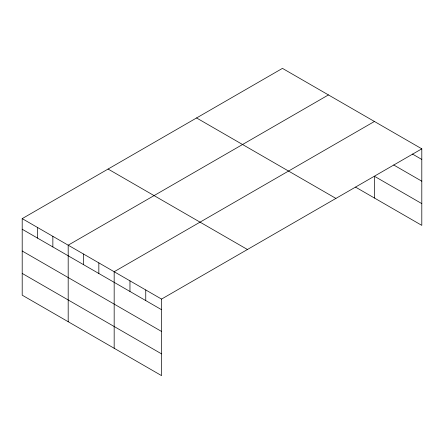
<?xml version="1.0" encoding="UTF-8"?>
<svg xmlns="http://www.w3.org/2000/svg" width="444" height="444" viewBox="0 0 444 444"><rect width="100%" height="100%" fill="white"/><g stroke="black" fill="none" stroke-linecap="round" stroke-linejoin="round"><path stroke-width="0.67" d="M22.2 218.631L161.549 299.084L161.549 375.624L22.2 295.171L22.2 218.631L282.451 68.376L421.8 148.829L421.8 225.369L355.555 187.124M328.438 94.927L68.187 245.182L68.187 321.722M374.42 121.473L114.169 271.728L114.169 348.268M161.549 299.084L421.8 148.829M412.443 154.04L421.8 159.446M393.723 164.99L421.8 181.196M421.8 203.613L374.42 176.262L374.42 198.013M196.57 117.96L335.919 198.413M108.081 169.047L247.43 249.5M22.2 229.248L161.549 309.701M22.2 251.004L161.549 331.452M22.2 273.415L161.549 353.868M145.754 289.965L145.754 300.582M129.964 280.847L129.964 291.464M98.84 262.881L98.84 273.493M83.511 254.029L83.511 264.646M52.858 236.33L52.858 246.947M37.529 227.483L37.529 238.095"/></g></svg>
